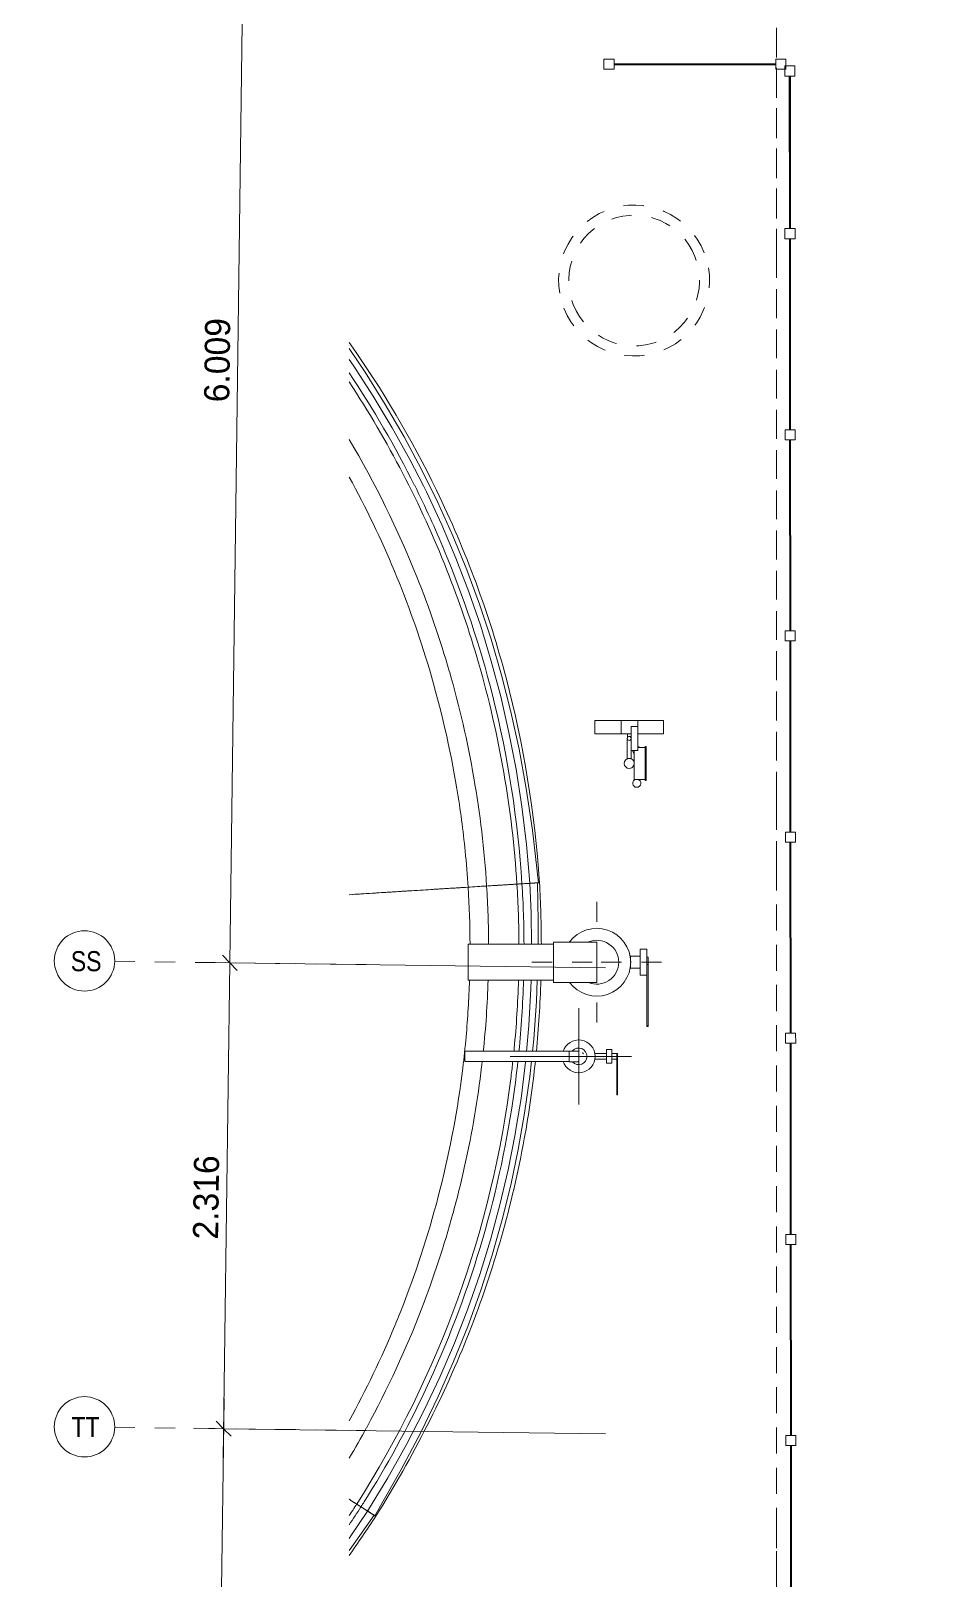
# Model space of a CAD drawing. Header units: metres. Extents: x 0.7 to 94.6, y -58.8 to 13.6.
# Drawn here: x 26.51 to 30.95, y -53.97 to -46.27 of the extents above; entities that cross this region are included whole.
import ezdxf

# ---------------------------------------------------------------- set-up
doc = ezdxf.new("R2010")
doc.units = ezdxf.units.M
for name, pattern in [('Dash', [0.006, 0.003, -0.003]), ('Grid Line', [0.022225, 0.0127, -0.003175, 0.003175, -0.003175]), ('Hidden', [0.007144, 0.004763, -0.002381])]:
    doc.linetypes.add(name, pattern=pattern)
for name, color, linetype, lineweight in [('A-ANNO-DIMS', 7, 'Continuous', 9), ('A-ANNO-DIMS-50', 7, 'Continuous', 9), ('A-FLOR-HRAL', 7, 'Continuous', 18), ('A-GLAZ-CWMG', 7, 'Continuous', 18), ('A-MASS', 7, 'Continuous', 18), ('C-TOPO', 7, 'Continuous', 18), ('P-SANR-FIXT', 7, 'Continuous', 18), ('P-SANR-FIXT-HDLN', 7, 'Dash', 18), ('S-GRID', 7, 'Continuous', 9), ('S-GRID-IDEN', 7, 'Continuous', 9)]:
    doc.layers.add(name, color=color, linetype=linetype, lineweight=lineweight)
doc.styles.add('Century Gothic', font='GOTHIC.TTF', dxfattribs={"height": 0.125})
doc.styles.add('Saira Condensed', font='SairaCondensed-Regular.ttf', dxfattribs={"height": 0.1})
doc.dimstyles.new('C_G_2_5mm', dxfattribs={"dimscale": 0.3048, "dimtxt": 0.130521, "dimasz": 0.246063, "dimexe": 0.492126, "dimexo": 0.328084, "dimgap": 0.016404, "dimtad": 1, "dimdec": 3, "dimrnd": 0.001, "dimzin": 0, "dimdsep": 46, "dimtxsty": 'Century Gothic', "dimblk1": 'OBLIQUE', "dimblk2": 'OBLIQUE', "dimsah": 1, "dimcen": 0.09, "dimdle": 0.492126, "dimazin": 2, "dimtfac": 1, "dimtdec": 4, "dimtix": 1, "dimtmove": 0, "dimatfit": 3, "dimfxl": 1, "dimtvp": 1, "dimtolj": 1, "dimtzin": 0, "dimarcsym": 2})

# ---------------------------------------------------------------- blocks, each defined once
blk = doc.blocks.new('M_Camara Circular - D_750 mm-361375-PLANTA TERRAZAS EXISTENTE -Actualización - Zona 02 - NAUX02')
at = {"layer": 'P-SANR-FIXT', "color": 254, "linetype": 'Hidden', "true_color": 0xcccccc}
for radius, start, end in [(0.375, 360, 180), (0.325, 360, 180), (0.375, 180, 360), (0.325, 180, 360)]:
    blk.add_arc((0, 0), radius, start, end, dxfattribs=at)
blk = doc.blocks.new('YADRAN_LASQUEMAS_ARQ_MO_000_SITIO_rvt-3-PLANTA TERRAZAS EXISTENTE -Actualización - Zona 02 - NAUX02')
at = {"layer": 'C-TOPO', "color": 254, "linetype": 'Hidden', "true_color": 0xcccccc}
for p, q in [((4.3969, -45.3054), (4.397, -47.357)), ((4.397, -47.357), (4.3969, -45.3054)), ((4.397, -47.357), (4.3971, -50.1003)), ((4.3971, -50.1003), (4.397, -47.357)), ((4.3971, -50.1003), (4.3971, -50.4454)), ((4.3971, -50.4454), (4.3971, -50.1003)), ((4.3971, -50.4454), (4.3972, -53.716)), ((4.3972, -53.716), (4.3971, -50.4454)), ((4.3972, -53.716), (4.3973, -56.5313)), ((4.3973, -56.5313), (4.3972, -53.716))]:
    blk.add_line(p, q, dxfattribs=at)
at = {"layer": 'P-SANR-FIXT', "color": 254, "linetype": 'Hidden', "lineweight": 18, "true_color": 0xcccccc, "rotation": 21.59000000000035}
blk.add_blockref('M_Camara Circular - D_750 mm-361375-PLANTA TERRAZAS EXISTENTE -Actualización - Zona 02 - NAUX02', (3.6894, -47.5139), dxfattribs=at)
blk = doc.blocks.new('M_Estanque-Terraza - M_Estanque-Terraza-V22-PLANTA TERRAZAS EXISTENTE -Actualización - Zona 02 - NAUX02')
at = {"layer": 'P-SANR-FIXT'}
for radius, start, end in [(5.1266, 308.30432, 320.10501), (5.1516, 313.31199, 320.5253), (4.9755, 308.57143, 317.35671), (4.8832, 303.29522, 315.45006), (5.1516, 309.375, 313.30562), (4.9755, 302.85714, 308.56937), (5.1516, 300.9375, 309.37073), (5.1266, 302.86246, 308.30162), (4.8832, 296.12903, 303.29402), (4.9755, 290.3534, 302.85126), (5.1266, 290.3534, 302.85714), (4.8832, 292.46086, 296.12279), (5.1516, 290.35358, 300.93729), (4.8832, 290.35348, 292.4597), (4.8832, 287.01365, 290.35294), (4.9755, 287.00899, 290.35286), (4.8832, 281.6129, 284.93332), (4.9755, 256.16867, 258.17923), (4.8832, 258.04019, 264.19355), (4.8832, 265.42991, 279.78132), (4.8832, 279.78716, 281.61266), (4.9755, 280.86163, 284.96676), (5.1266, 287.00146, 290.34763), (5.1516, 287.00021, 290.35304), (5.1516, 252.98271, 254.17564), (5.1266, 253.42062, 254.17553), (4.9755, 258.18491, 265.70738), (4.8832, 264.1941, 265.42269), (4.9755, 274.28571, 279.99782), (4.9755, 280, 280.3116), (5.1516, 254.17612, 254.50732), (5.1266, 254.17602, 279.64877), (5.1516, 254.50956, 261.5625), (4.9755, 265.71429, 271.42857), (4.9755, 271.43053, 274.28571), (5.1516, 281.0646, 285.02797), (5.1266, 281.21766, 285.01944), (5.1516, 278.4375, 280.5318), (5.1266, 279.65467, 280.50186), (5.1266, 281.03568, 281.21747), (5.1516, 261.56786, 278.43546)]:
    blk.add_arc((0, 0), radius, start, end, dxfattribs=at)
blk = doc.blocks.new('Circular Mullion - 5mm-V23-PLANTA TERRAZAS EXISTENTE -Actualización - Zona 02 - NAUX02')
at = {"layer": 'A-GLAZ-CWMG'}
for p, q in [((4.4682, -55.3058), (4.469, -56.2558)), ((4.4707, -55.3058), (4.4715, -56.2558)), ((4.474, -56.2558), (4.4732, -55.3058))]:
    blk.add_line(p, q, dxfattribs=at)
blk = doc.blocks.new('Circular Mullion - 5mm-2145302-PLANTA TERRAZAS EXISTENTE -Actualización - Zona 02 - NAUX02')
at = {"layer": 'A-GLAZ-CWMG'}
for p, q in [((4.4609, -46.4971), (4.4615, -47.2558)), ((4.4634, -46.4971), (4.464, -47.2558)), ((4.4665, -47.2558), (4.4659, -46.4971))]:
    blk.add_line(p, q, dxfattribs=at)
blk = doc.blocks.new('Rectangular Mullion - 50 x 50 mm-2128569-PLANTA TERRAZAS EXISTENTE -Actualización - Zona 02 - NAUX02')
at = {"layer": 'A-GLAZ-CWMG'}
for p, q in [((-0.025, -0.025), (-0.025, 0.025)), ((-0.025, 0.025), (0.025, 0.025)), ((0.025, 0.025), (0.025, -0.025)), ((0.025, -0.025), (-0.025, -0.025))]:
    blk.add_line(p, q, dxfattribs=at)
blk = doc.blocks.new('Quad Corner Mullion - 50x50 mm-2128573-PLANTA TERRAZAS EXISTENTE -Actualización - Zona 02 - NAUX02')
at = {"layer": 'A-GLAZ-CWMG'}
for p, q in [((-0.025, -0.025), (-0.025, 0.025)), ((-0.025, 0.025), (0.025, 0.025)), ((0.025, 0.025), (0.025, -0.025)), ((0.025, -0.025), (-0.025, -0.025))]:
    blk.add_line(p, q, dxfattribs=at)
blk = doc.blocks.new('Quad Corner Mullion - 50x50 mm-2128574-PLANTA TERRAZAS EXISTENTE -Actualización - Zona 02 - NAUX02')
at = {"layer": 'A-GLAZ-CWMG'}
for p, q in [((0.025, 0.025), (-0.025, 0.025)), ((-0.025, 0.025), (-0.025, -0.025)), ((0.025, -0.025), (0.025, 0.025)), ((-0.025, -0.025), (0.025, -0.025))]:
    blk.add_line(p, q, dxfattribs=at)
blk = doc.blocks.new('Circular Mullion - 5mm-2145416-PLANTA TERRAZAS EXISTENTE -Actualización - Zona 02 - NAUX02')
at = {"layer": 'A-GLAZ-CWMG'}
for p, q in [((4.3937, -46.4362), (3.5898, -46.4362)), ((3.5898, -46.4387), (4.3937, -46.4387)), ((3.5898, -46.4412), (4.3937, -46.4412))]:
    blk.add_line(p, q, dxfattribs=at)
blk = doc.blocks.new('M_Tuberia Alimentación-01 - M_Tuberia Alimentación-01-V26-PLANTA TERRAZAS EXISTENTE -Actualización - Zona 02 - NAUX02')
at = {"layer": 'P-SANR-FIXT'}
for p, q in [((-0.2485, 0.3201), (-0.2551, 0.3201)), ((-0.2551, 0.3201), (-0.2551, 0.3169)), ((-0.2551, 0.0118), (-0.2551, 0.3169)), ((-0.2485, 0.3169), (-0.2551, 0.3169)), ((-0.2485, 0.3169), (-0.2485, 0.3201)), ((-0.2485, 0.3169), (-0.2485, 0.0647)), ((0.2154, 0.1), (0.1059, 0.1)), ((0.2154, 0), (0.2154, 0.1)), ((0.4208, 0.09), (0.2154, 0.09)), ((0.6388, 0.09), (0.4208, 0.09)), ((0.6388, 0.09), (0.6388, 0.0779)), ((0.6388, 0.0779), (0.6388, 0)), ((-0.2551, 0.0118), (-0.2551, -0.0249)), ((-0.2551, 0.0118), (-0.2485, 0.0118)), ((-0.2162, 0.0647), (-0.2485, 0.0647)), ((-0.2485, 0), (-0.2485, 0.0647)), ((-0.2485, -0.0647), (-0.2485, 0)), ((-0.2162, 0.0647), (-0.2162, 0)), ((-0.1681, 0.0296), (-0.2162, 0.0296)), ((-0.1681, 0.0296), (-0.1681, 0.0028)), ((0.2154, -0.1), (0.2154, 0)), ((-0.2551, -0.025), (-0.2485, -0.025)), ((-0.2485, -0.0647), (-0.2162, -0.0647)), ((-0.2162, 0), (-0.2162, -0.0647)), ((-0.2162, -0.0296), (-0.1681, -0.0296)), ((-0.1681, -0.0028), (-0.1681, -0.0296)), ((0.6388, 0), (0.6388, -0.0806)), ((0.1059, -0.1), (0.2154, -0.1)), ((0.2154, -0.09), (0.4323, -0.09)), ((0.4323, -0.09), (0.6388, -0.09)), ((0.6388, -0.0806), (0.6388, -0.09))]:
    blk.add_line(p, q, dxfattribs=at)
at = {"layer": 'P-SANR-FIXT', "flags": 128}
for points in [[(0.1059, 0.1), (0.0767, 0.1), (0.0498, 0.1), (0.0272, 0.1), (0.0107, 0.1), (0.0016, 0.1), (0, 0.1)], [(0, -0.1), (0.0041, -0.1), (0.0161, -0.1), (0.0351, -0.1), (0.0595, -0.1), (0.0876, -0.1), (0.1059, -0.1)]]:
    blk.add_lwpolyline(points, dxfattribs=at)
at = {"layer": 'P-SANR-FIXT'}
for radius, start, end in [(0.1685, 36.77127, 180), (0.109, 67.6774, 180), (0.1685, 180, 323.22873), (0.109, 180, 292.29435)]:
    blk.add_arc((0, 0), radius, start, end, dxfattribs=at)
at = {"layer": 'P-SANR-FIXT-HDLN'}
for p, q in [((0, 0), (0, 0.301)), ((0.3222, 0), (0, 0)), ((-0.3222, 0), (0, 0)), ((0, 0), (0, -0.301))]:
    blk.add_line(p, q, dxfattribs=at)
blk = doc.blocks.new('M_Tuberia Alimentación-02 - M_Tuberia Alimentación-02-V27-PLANTA TERRAZAS EXISTENTE -Actualización - Zona 02 - NAUX02')
at = {"layer": 'P-SANR-FIXT'}
for p, q in [((0, 0), (0, 0.239)), ((-0.1897, 0.1905), (-0.1934, 0.1905)), ((-0.1934, 0.1905), (-0.1934, 0.186)), ((-0.1934, 0.1905), (-0.1934, 0.1903)), ((-0.1934, 0), (-0.1934, 0.186)), ((-0.1897, 0.1903), (-0.1897, 0.1905)), ((-0.1897, 0.186), (-0.1897, 0.1905)), ((-0.1897, 0.186), (-0.1897, 0)), ((-0.2622, 0), (0.2665, 0)), ((-0.1934, 0), (-0.1934, -0.0139)), ((-0.1934, 0), (-0.1897, 0)), ((-0.165, 0.0139), (-0.1897, 0.0139)), ((-0.1897, -0.0092), (-0.1897, 0)), ((-0.1384, 0.0338), (-0.165, 0.0338)), ((-0.165, 0), (-0.165, 0.0338)), ((-0.1384, 0), (-0.1384, 0.0338)), ((-0.0786, 0.0139), (-0.1384, 0.0139)), ((0.0474, 0.0264), (0.0421, 0.0264)), ((0.0474, 0), (0.0474, 0.0264)), ((0.2607, 0.025), (0.0474, 0.025)), ((0.5661, 0.025), (0.2607, 0.025)), ((0.5661, 0), (0.5661, 0.025)), ((-0.1934, -0.0139), (-0.1897, -0.0139)), ((-0.1897, -0.0093), (-0.1897, -0.0098)), ((-0.1897, -0.0139), (-0.1897, -0.0099)), ((-0.1897, -0.0139), (-0.165, -0.0139)), ((-0.165, -0.0338), (-0.165, 0)), ((-0.165, -0.0338), (-0.1384, -0.0338)), ((-0.1384, -0.0338), (-0.1384, 0)), ((-0.1384, -0.0139), (-0.0786, -0.0139)), ((0, 0), (0, -0.239)), ((0.0421, -0.0264), (0.0474, -0.0264)), ((0.0474, -0.0264), (0.0474, 0)), ((0.0474, -0.025), (0.2542, -0.025)), ((0.2542, -0.025), (0.3301, -0.025)), ((0.2665, 0), (0.3415, 0)), ((0.3305, -0.025), (0.5661, -0.025)), ((0.5661, -0.025), (0.5661, 0))]:
    blk.add_line(p, q, dxfattribs=at)
at = {"layer": 'P-SANR-FIXT', "flags": 128}
for points in [[(0.0421, 0.0264), (0.0241, 0.0264), (0.0095, 0.0264), (0.0012, 0.0264), (0, 0.0264)], [(0, -0.0264), (0.0041, -0.0264), (0.0155, -0.0264), (0.032, -0.0264), (0.0421, -0.0264)]]:
    blk.add_lwpolyline(points, dxfattribs=at)
at = {"layer": 'P-SANR-FIXT'}
for radius, start, end in [(0.0814, 17.1838, 180), (0.0814, 180, 342.8162), (0.0411, 41.67623, 180), (0.0411, 180, 318.32959), (0.0264, 210, 225)]:
    blk.add_arc((0, 0), radius, start, end, dxfattribs=at)
blk = doc.blocks.new('M_Tuberia Control-01 - M_Tuberia Control-01-V28-PLANTA TERRAZAS EXISTENTE -Actualización - Zona 02 - NAUX02')
at = {"layer": 'P-SANR-FIXT'}
for p, q in [((0.1475, 0.1709), (0.2138, 0.1709)), ((0.1475, 0.1709), (0.1475, 0.0401)), ((0.2138, 0.0401), (0.2138, 0.1709)), ((0.1244, 0.01), (0.0229, 0.01)), ((0.1475, 0.0089), (0.129, 0.0089)), ((0.1475, 0.0401), (0.2138, 0.0401)), ((0.1475, 0.0401), (0.1475, -0.0103)), ((0.2138, 0.0401), (0.2138, -0.0423)), ((-0.0795, -0.025), (0.0646, -0.025)), ((-0.0795, -0.0784), (-0.0795, -0.025)), ((0.0229, -0.01), (0.1244, -0.01)), ((0.0646, -0.0103), (0.1841, -0.0103)), ((0.0646, -0.0103), (0.0646, -0.0423)), ((0.1841, -0.0423), (0.0646, -0.0423)), ((0.0795, -0.0423), (0.0795, -0.0784)), ((0.1475, -0.0423), (0.1475, -0.1709)), ((0.1841, -0.0423), (0.1841, -0.0103)), ((0.2138, -0.0423), (0.1841, -0.0423)), ((0.2138, -0.1709), (0.2138, -0.0423)), ((-0.0845, -0.0784), (0.0845, -0.0784)), ((-0.0845, -0.0784), (-0.0845, -0.0836)), ((0.0845, -0.0836), (-0.0845, -0.0836)), ((0.0845, -0.0836), (0.0845, -0.0784)), ((0.2138, -0.1709), (0.1475, -0.1709))]:
    blk.add_line(p, q, dxfattribs=at)
for centre, radius, start, end in [((0, 0), 0.025, 360, 180), ((0, 0), 0.025, 180, 360), ((0.1244, 0), 0.01, 360, 180), ((0.1244, 0), 0.01, 180, 360), ((-0.099, -0.0375), 0.02, 10.93256, 180), ((-0.099, -0.0375), 0.02, 180, 349.06744), ((0.0646, -0.0375), 0.02, 90, 140.9467), ((0.0646, -0.0375), 0.02, 318.24596, 345)]:
    blk.add_arc(centre, radius, start, end, dxfattribs=at)
for points, knots in [([(0.025, 0), (0.025, 0.0008), (0.0249, 0.0023), (0.0245, 0.0051), (0.0239, 0.0073), (0.0234, 0.0088), (0.0232, 0.0094), (0.023, 0.0097), (0.0229, 0.0099), (0.0229, 0.01), (0.0229, 0.01)], [0, 0, 0, 0, 0.142857, 0.285714, 0.571429, 0.678571, 0.785714, 0.839286, 0.892857, 1, 1, 1, 1]), ([(0.1171, 0.0069), (0.1172, 0.007), (0.1175, 0.0073), (0.118, 0.0078), (0.1186, 0.0082), (0.1192, 0.0086), (0.1198, 0.0089), (0.1209, 0.0094), (0.1224, 0.0099), (0.1237, 0.01), (0.1244, 0.01)], [0.4285714, 0.4285714, 0.4285714, 0.4285714, 0.4642857, 0.5, 0.5714286, 0.6071429, 0.6428571, 0.7142857, 0.8571429, 1, 1, 1, 1]), ([(0.1307, 0.0077), (0.1306, 0.0078), (0.1305, 0.0079), (0.1302, 0.0081), (0.1299, 0.0084), (0.1295, 0.0086), (0.1293, 0.0087), (0.1293, 0.0087), (0.1292, 0.0087)], [0.3333333, 0.3333333, 0.3333333, 0.3333333, 0.3472222, 0.3611111, 0.3888889, 0.4166667, 0.4305556, 0.4444444, 0.4444444, 0.4444444, 0.4444444]), ([(0.0229, -0.01), (0.0229, -0.01), (0.023, -0.0098), (0.0234, -0.0088), (0.0242, -0.0067), (0.0248, -0.0034), (0.025, -0.0012), (0.025, 0)], [0, 0, 0, 0, 0.142857, 0.285714, 0.571429, 0.785714, 1, 1, 1, 1]), ([(0.1244, -0.01), (0.1237, -0.01), (0.1224, -0.0099), (0.1209, -0.0094), (0.1198, -0.0089), (0.1192, -0.0086), (0.1189, -0.0084), (0.1188, -0.0083)], [0, 0, 0, 0, 0.1428571, 0.2857143, 0.3571429, 0.3928571, 0.4285714, 0.4285714, 0.4285714, 0.4285714]), ([(0.1291, -0.0088), (0.1291, -0.0088), (0.1292, -0.0088), (0.1293, -0.0087), (0.1296, -0.0085), (0.13, -0.0082), (0.1304, -0.008), (0.1307, -0.0077), (0.1309, -0.0076), (0.1309, -0.0075)], [0.3333333, 0.3333333, 0.3333333, 0.3333333, 0.34375, 0.3541667, 0.375, 0.4166667, 0.4583333, 0.4791667, 0.5, 0.5, 0.5, 0.5]), ([(0.1319, -0.0066), (0.132, -0.0065), (0.1321, -0.0063), (0.1323, -0.0061), (0.1324, -0.0059), (0.1325, -0.0058)], [0.59809348, 0.59809348, 0.59809348, 0.59809348, 0.625, 0.64583333, 0.66666667, 0.66666667, 0.66666667, 0.66666667]), ([(0.1333, -0.0044), (0.1334, -0.0043), (0.1335, -0.0041), (0.1336, -0.0038), (0.1337, -0.0036)], [0.77873634, 0.77873634, 0.77873634, 0.77873634, 0.79166667, 0.83333333, 0.83333333, 0.83333333, 0.83333333])]:
    blk.add_open_spline(points, degree=3, knots=knots, dxfattribs=at)
for points in [[(0.1324, 0.0059), (0.1323, 0.0061), (0.1321, 0.0064), (0.1319, 0.0066)], [(0.1338, 0.0033), (0.1337, 0.0035), (0.1336, 0.0038), (0.1335, 0.004)], [(0.1188, -0.0083), (0.1186, -0.0082), (0.1183, -0.008), (0.1179, -0.0076), (0.1175, -0.0073), (0.1172, -0.007), (0.1171, -0.0069)], [(0.1342, -0.0019), (0.1342, -0.0016), (0.1343, -0.0014), (0.1343, -0.0011)]]:
    blk.add_open_spline(points, degree=3, dxfattribs=at)
blk = doc.blocks.new('Top Rail Type - Top Rail_Internal_-2402070-PLANTA TERRAZAS EXISTENTE -Actualización - Zona 02 - NAUX02')
at = {"layer": 'A-FLOR-HRAL'}
for p, q in [((-11.5875, -43.7528), (-11.5918, -43.7511)), ((-13.8287, -49.3304), (-13.8244, -49.3321))]:
    blk.add_line(p, q, dxfattribs=at)
blk = doc.blocks.new('Top Rail Type - Top Rail_Internal_-V50-PLANTA TERRAZAS EXISTENTE -Actualización - Zona 02 - NAUX02')
at = {"layer": 'A-FLOR-HRAL'}
for p, q in [((-13.8266, -49.2775), (-11.6269, -43.791)), ((-13.7894, -49.2922), (-11.5897, -43.8057)), ((-11.6246, -43.7854), (-11.6082, -43.7445)), ((-11.6082, -43.7445), (-11.5711, -43.7594)), ((-11.5874, -43.8002), (-11.5711, -43.7594)), ((-13.8451, -49.3238), (-13.8288, -49.2831)), ((-13.8451, -49.3238), (-13.8268, -49.3312)), ((-13.8266, -49.3313), (-13.808, -49.3387)), ((-13.808, -49.3387), (-13.7916, -49.2978))]:
    blk.add_line(p, q, dxfattribs=at)
blk = doc.blocks.new('Grid - 3mm-1144979-PLANTA TERRAZAS EXISTENTE -Actualización - Zona 02 - NAUX02')
at = {"layer": 'S-GRID-IDEN'}
blk.add_circle((0, 0), 0.003, dxfattribs=at)
blk = doc.blocks.new('DIMBLOCK10-PLANTA TERRAZAS EXISTENTE -Actualización - Zona 02 - NAUX02')
at = {"layer": 'A-ANNO-DIMS-50'}
for p, q in [((27.5759, -44.8971), (27.426, -44.8951)), ((27.5759, -44.8971), (27.4961, -50.9059)), ((27.5759, -44.8971), (29.3636, -44.9209)), ((27.4961, -50.9059), (27.3461, -50.9039)), ((27.4961, -50.9059), (29.3636, -50.9308))]:
    blk.add_line(p, q, dxfattribs=at)
at = {"layer": 'A-ANNO-DIMS-50', "lineweight": 35}
for p, q in [((27.5759, -44.8971), (27.5389, -44.8591)), ((27.5759, -44.8971), (27.6129, -44.9351)), ((27.4961, -50.9059), (27.4591, -50.8679)), ((27.4961, -50.9059), (27.5331, -50.9439))]:
    blk.add_line(p, q, dxfattribs=at)
at = {"layer": 'A-ANNO-DIMS-50', "color": 0, "insert": (27.3679, -48.1179), "char_height": 0.125, "width": 0.52457, "attachment_point": 1, "rotation": 89.23835, "line_spacing_factor": 0.984502, "style": 'Century Gothic'}
blk.add_mtext('6.009', dxfattribs=at)
blk = doc.blocks.new('_Oblique')
at = {"color": 0, "linetype": 'ByBlock', "lineweight": -2}
blk.add_line((-0.5, -0.5), (0.5, 0.5), dxfattribs=at)
blk = doc.blocks.new('DIMBLOCK11-PLANTA TERRAZAS EXISTENTE -Actualización - Zona 02 - NAUX02')
at = {"layer": 'A-ANNO-DIMS-50'}
for p, q in [((27.4961, -50.9059), (27.3461, -50.9039)), ((27.4961, -50.9059), (27.4633, -53.3718)), ((27.4961, -50.9059), (29.3636, -50.9308)), ((27.4653, -53.2218), (27.3153, -53.2198)), ((27.4653, -53.2218), (29.3636, -53.247))]:
    blk.add_line(p, q, dxfattribs=at)
at = {"layer": 'A-ANNO-DIMS-50', "lineweight": 35}
for p, q in [((27.4961, -50.9059), (27.4591, -50.8679)), ((27.4961, -50.9059), (27.5331, -50.9439)), ((27.4653, -53.2218), (27.4283, -53.1838)), ((27.4653, -53.2218), (27.5023, -53.2598))]:
    blk.add_line(p, q, dxfattribs=at)
at = {"layer": 'A-ANNO-DIMS-50', "color": 0, "insert": (27.3126, -52.2802), "char_height": 0.125, "width": 0.52457, "attachment_point": 1, "rotation": 89.23835, "line_spacing_factor": 0.984502, "style": 'Century Gothic'}
blk.add_mtext('2.316', dxfattribs=at)
blk = doc.blocks.new('DIMBLOCK13-PLANTA TERRAZAS EXISTENTE -Actualización - Zona 02 - NAUX02')
at = {"layer": 'A-ANNO-DIMS-50'}
for p, q in [((27.4673, -53.0718), (27.4321, -55.7169)), ((27.4653, -53.2218), (27.3153, -53.2198)), ((27.4653, -53.2218), (29.3636, -53.247)), ((27.4341, -55.567), (27.2841, -55.565)), ((27.4341, -55.567), (29.3636, -55.5926))]:
    blk.add_line(p, q, dxfattribs=at)
at = {"layer": 'A-ANNO-DIMS-50', "lineweight": 35}
for p, q in [((27.4653, -53.2218), (27.4283, -53.1838)), ((27.4653, -53.2218), (27.5023, -53.2598)), ((27.4341, -55.567), (27.3971, -55.529)), ((27.4341, -55.567), (27.4711, -55.605))]:
    blk.add_line(p, q, dxfattribs=at)
at = {"layer": 'A-ANNO-DIMS-50', "color": 0, "insert": (27.2816, -54.6107), "char_height": 0.125, "width": 0.52457, "attachment_point": 1, "rotation": 89.23835, "line_spacing_factor": 0.984502, "style": 'Century Gothic'}
blk.add_mtext('2.345', dxfattribs=at)

msp = doc.modelspace()

# ---------------------------------------------------------------- linework, layer by layer
at = {"layer": 'A-MASS', "color": 253, "true_color": 0xaaaaaa}
for p, q in [((28.987, -50.5104), (28.9702, -50.3179)), ((28.9934, -50.6592), (28.987, -50.5105)), ((28.9954, -50.8142), (28.9934, -50.6595)), ((28.1805, -53.6313), (28.2806, -53.466)), ((28.0979, -53.755), (28.1806, -53.6313)), ((28.0886, -53.7681), (28.0977, -53.7553))]:
    msp.add_line(p, q, dxfattribs=at)
at = {"layer": 'A-MASS', "color": 253, "true_color": 0xaaaaaa, "flags": 128}
for points in [[(29.0302, -50.5077), (29.0001, -50.2459), (28.9693, -50.0386), (28.9338, -49.8443), (28.893, -49.6573), (28.8468, -49.4753), (28.7949, -49.2974), (28.7374, -49.123), (28.6742, -48.9516), (28.6051, -48.783), (28.5302, -48.6167), (28.4492, -48.4526), (28.362, -48.2903), (28.2684, -48.1293), (28.1678, -47.969), (28.0886, -47.8514)], [(28.1419, -47.986), (28.1085, -47.9346), (28.0886, -47.9061)], [(28.4579, -48.5345), (28.3914, -48.4041), (28.3032, -48.2455), (28.209, -48.0891), (28.1423, -47.9866)], [(28.5496, -48.7281), (28.4735, -48.565), (28.4581, -48.5348)], [(28.9701, -50.3174), (28.9472, -50.1289), (28.9182, -49.9433), (28.8832, -49.761), (28.8423, -49.5818), (28.7955, -49.4055), (28.7428, -49.2322), (28.6843, -49.0616), (28.6199, -48.8936), (28.5497, -48.7283)], [(29.0277, -50.8142), (29.0287, -50.6998), (29.0256, -50.508)], [(28.9702, -51.347), (28.9818, -51.2176), (28.9919, -51.0336), (28.9928, -50.9916)], [(28.9996, -51.347), (29.006, -51.2851), (29.0195, -51.0964), (29.0236, -50.9916)], [(28.217, -53.6546), (28.3473, -53.4255), (28.4447, -53.24), (28.5308, -53.0622), (28.6083, -52.8872), (28.6784, -52.713), (28.7415, -52.5388), (28.798, -52.3641), (28.8482, -52.1884), (28.892, -52.0115), (28.9296, -51.8331), (28.9612, -51.6528), (28.9866, -51.4703), (28.9946, -51.3945)], [(28.9198, -51.7241), (28.9431, -51.5795), (28.9655, -51.3995), (28.966, -51.3945)], [(28.8796, -51.9344), (28.9144, -51.7578), (28.9198, -51.7244)], [(28.2809, -53.4655), (28.3736, -53.2999), (28.4598, -53.1329), (28.5392, -52.9651), (28.6119, -52.7963), (28.6782, -52.6264), (28.738, -52.4554), (28.7914, -52.2831), (28.8386, -52.1095), (28.8796, -51.9347)], [(28.0886, -53.8273), (28.1025, -53.8087), (28.2131, -53.6521)]]:
    msp.add_lwpolyline(points, dxfattribs=at)
at = {"layer": 'A-MASS', "color": 253, "true_color": 0xaaaaaa}
for points, knots in [([(29.0352, -50.5074), (29.0106, -50.1581), (28.9007, -49.4836), (28.5719, -48.5941), (28.2558, -48.0586), (28.0899, -47.8225)], [0, 0, 0, 0, 0.3076923, 0.6153846, 0.874233, 0.874233, 0.874233, 0.874233]), ([(28.8189, -50.521), (28.83, -50.5203), (28.8543, -50.5188), (28.8899, -50.5165), (28.9247, -50.5143), (28.9557, -50.5124), (28.9822, -50.5107), (28.9964, -50.5098), (29.0025, -50.5095)], [0.84984782, 0.84984782, 0.84984782, 0.84984782, 0.85714286, 0.86607143, 0.875, 0.88392857, 0.89285714, 0.90178571, 0.90178571, 0.90178571, 0.90178571]), ([(29.0018, -50.5095), (29.0015, -50.5096), (28.9953, -50.51), (28.9809, -50.5109), (28.9541, -50.5125), (28.9224, -50.5145), (28.8864, -50.5168), (28.8536, -50.5189), (28.8306, -50.5203), (28.8213, -50.5209), (28.819, -50.521)], [0.09860232, 0.09860232, 0.09860232, 0.09860232, 0.0990991, 0.10810811, 0.11711712, 0.12612613, 0.13513514, 0.14414414, 0.14864865, 0.15010532, 0.15010532, 0.15010532, 0.15010532]), ([(28.9871, -50.5105), (28.9871, -50.5105), (28.9875, -50.5104), (28.9899, -50.5103), (28.9945, -50.51), (28.9983, -50.5098), (29.0003, -50.5096)], [0.02881622, 0.02881622, 0.02881622, 0.02881622, 0.03153153, 0.03603604, 0.04054054, 0.04504505, 0.04504505, 0.04504505, 0.04504505]), ([(28.9871, -50.5104), (28.9874, -50.5104), (28.9889, -50.5103), (28.9932, -50.51), (28.9973, -50.5098), (28.9993, -50.5097)], [0.97346228, 0.97346228, 0.97346228, 0.97346228, 0.97767857, 0.98214286, 0.98549786, 0.98549786, 0.98549786, 0.98549786]), ([(28.9994, -50.5097), (28.9976, -50.5098), (28.9937, -50.5101), (28.9893, -50.5103), (28.9876, -50.5104), (28.9873, -50.5105)], [0.0149347, 0.0149347, 0.0149347, 0.0149347, 0.01801802, 0.02252252, 0.02702703, 0.02702703, 0.02702703, 0.02702703]), ([(28.9912, -50.5102), (28.9897, -50.5103), (28.9885, -50.5103), (28.9878, -50.5104), (28.9878, -50.5104)], [0.964285714, 0.964285714, 0.964285714, 0.964285714, 0.96875, 0.968884775, 0.968884775, 0.968884775, 0.968884775]), ([(28.9999, -50.5096), (28.9987, -50.5097), (28.9955, -50.5099), (28.9927, -50.5101), (28.9912, -50.5102)], [0.957384404, 0.957384404, 0.957384404, 0.957384404, 0.959821429, 0.964285714, 0.964285714, 0.964285714, 0.964285714]), ([(29.0256, -50.508), (29.0256, -50.508), (29.0241, -50.5081), (29.0178, -50.5085), (29.0095, -50.5091), (29.0044, -50.5094), (29.0018, -50.5095)], [0.07353106, 0.07353106, 0.07353106, 0.07353106, 0.08108108, 0.09009009, 0.09459459, 0.09860232, 0.09860232, 0.09860232, 0.09860232]), ([(29.0247, -50.5081), (29.0198, -50.5084), (29.0115, -50.5089), (29.0047, -50.5094), (29.002, -50.5095)], [0.003654989, 0.003654989, 0.003654989, 0.003654989, 0.009009009, 0.013479357, 0.013479357, 0.013479357, 0.013479357]), ([(29.0025, -50.5095), (29.0086, -50.5091), (29.0163, -50.5086), (29.0235, -50.5081), (29.0287, -50.5078), (29.0302, -50.5077), (29.0302, -50.5077)], [0.90178571, 0.90178571, 0.90178571, 0.90178571, 0.91071429, 0.91517857, 0.91964286, 0.92857143, 0.92857143, 0.92857143, 0.92857143]), ([(29.003, -50.5095), (29.0041, -50.5094), (29.0074, -50.5092), (29.0114, -50.5089), (29.014, -50.5088), (29.0147, -50.5087)], [0.047030091, 0.047030091, 0.047030091, 0.047030091, 0.04954955, 0.054054054, 0.055866329, 0.055866329, 0.055866329, 0.055866329]), ([(29.0144, -50.5087), (29.013, -50.5088), (29.0092, -50.509), (29.0053, -50.5093), (29.003, -50.5094)], [0.947977772, 0.947977772, 0.947977772, 0.947977772, 0.950892857, 0.955357143, 0.955357143, 0.955357143, 0.955357143]), ([(29.0147, -50.5087), (29.0158, -50.5087), (29.0185, -50.5085), (29.0219, -50.5083), (29.0245, -50.5081), (29.0253, -50.5081), (29.0255, -50.5081)], [0.05586633, 0.05586633, 0.05586633, 0.05586633, 0.05855856, 0.06306306, 0.06756757, 0.07207207, 0.07207207, 0.07207207, 0.07207207]), ([(29.0258, -50.508), (29.0249, -50.508), (29.0223, -50.5082), (29.0188, -50.5084), (29.0167, -50.5086)], [0.938571283, 0.938571283, 0.938571283, 0.938571283, 0.941964286, 0.946428571, 0.946428571, 0.946428571, 0.946428571]), ([(29.0302, -50.5077), (29.0301, -50.5077), (29.0296, -50.5077), (29.0282, -50.5078), (29.0275, -50.5079)], [0.928571429, 0.928571429, 0.928571429, 0.928571429, 0.933035714, 0.936321499, 0.936321499, 0.936321499, 0.936321499]), ([(28.0886, -50.567), (28.1081, -50.5657), (28.1667, -50.562), (28.2482, -50.5569), (28.3091, -50.5531), (28.3321, -50.5516)], [0.72336548, 0.72336548, 0.72336548, 0.72336548, 0.73214286, 0.75, 0.7611081, 0.7611081, 0.7611081, 0.7611081]), ([(28.331, -50.5517), (28.2961, -50.5539), (28.2166, -50.5589), (28.1346, -50.5641), (28.0887, -50.567)], [0.23607816, 0.23607816, 0.23607816, 0.23607816, 0.25225225, 0.27224458, 0.27224458, 0.27224458, 0.27224458]), ([(28.819, -50.521), (28.8143, -50.5213), (28.7952, -50.5225), (28.7461, -50.5256), (28.6674, -50.5306), (28.5656, -50.537), (28.4538, -50.544), (28.3738, -50.549), (28.331, -50.5517)], [0.15010532, 0.15010532, 0.15010532, 0.15010532, 0.15315315, 0.16216216, 0.18018018, 0.1981982, 0.21621622, 0.23607816, 0.23607816, 0.23607816, 0.23607816]), ([(28.3321, -50.5516), (28.3461, -50.5507), (28.3969, -50.5476), (28.482, -50.5422), (28.5842, -50.5358), (28.6806, -50.5297), (28.7554, -50.525), (28.8002, -50.5222), (28.8164, -50.5212), (28.8189, -50.521)], [0.7611081, 0.7611081, 0.7611081, 0.7611081, 0.76785714, 0.78571429, 0.80357143, 0.82142857, 0.83928571, 0.84821429, 0.84984782, 0.84984782, 0.84984782, 0.84984782]), ([(28.2213, -53.6573), (28.4076, -53.3608), (28.717, -52.7515), (28.9351, -51.9854), (29.001, -51.5246), (29.0146, -51.3949)], [0, 0, 0, 0, 0.3076923, 0.6153846, 0.7343041, 0.7343041, 0.7343041, 0.7343041]), ([(28.1931, -53.6393), (28.1928, -53.6391), (28.1876, -53.6358), (28.1754, -53.628), (28.1528, -53.6135), (28.126, -53.5964), (28.1037, -53.5822), (28.0909, -53.574), (28.0888, -53.5727)], [0.09861599, 0.09861599, 0.09861599, 0.09861599, 0.0990991, 0.10810811, 0.11711712, 0.12612613, 0.13513514, 0.13690179, 0.13690179, 0.13690179, 0.13690179]), ([(28.0889, -53.5727), (28.092, -53.5747), (28.1054, -53.5833), (28.1279, -53.5977), (28.1541, -53.6144), (28.1764, -53.6287), (28.1884, -53.6364), (28.1936, -53.6397)], [0.8634098, 0.8634098, 0.8634098, 0.8634098, 0.86607143, 0.875, 0.88392857, 0.89285714, 0.90178571, 0.90178571, 0.90178571, 0.90178571]), ([(28.1806, -53.6314), (28.1809, -53.6315), (28.1821, -53.6323), (28.1848, -53.634), (28.1865, -53.6351)], [0.97347967, 0.97347967, 0.97347967, 0.97347967, 0.977678571, 0.982142857, 0.982142857, 0.982142857, 0.982142857]), ([(28.191, -53.6379), (28.1895, -53.637), (28.1862, -53.6349), (28.1825, -53.6325), (28.1811, -53.6316), (28.1808, -53.6314)], [0.0149347, 0.0149347, 0.0149347, 0.0149347, 0.01801802, 0.02252252, 0.02702703, 0.02702703, 0.02702703, 0.02702703]), ([(28.1841, -53.6336), (28.1828, -53.6328), (28.1818, -53.6321), (28.1812, -53.6317), (28.1811, -53.6317)], [0.964285714, 0.964285714, 0.964285714, 0.964285714, 0.96875, 0.968971972, 0.968971972, 0.968971972, 0.968971972]), ([(28.1915, -53.6383), (28.1905, -53.6377), (28.1877, -53.6359), (28.1853, -53.6344), (28.1841, -53.6336)], [0.957374067, 0.957374067, 0.957374067, 0.957374067, 0.959821429, 0.964285714, 0.964285714, 0.964285714, 0.964285714]), ([(28.213, -53.652), (28.2133, -53.6522), (28.2122, -53.6515), (28.2065, -53.6479), (28.1995, -53.6434), (28.1952, -53.6407), (28.1931, -53.6393)], [0.07207207, 0.07207207, 0.07207207, 0.07207207, 0.08108108, 0.09009009, 0.09459459, 0.09861599, 0.09861599, 0.09861599, 0.09861599]), ([(28.2124, -53.6516), (28.2082, -53.649), (28.2012, -53.6445), (28.1955, -53.6408), (28.1932, -53.6393)], [0.00365499, 0.00365499, 0.00365499, 0.00365499, 0.009009009, 0.013486787, 0.013486787, 0.013486787, 0.013486787]), ([(28.1936, -53.6397), (28.1988, -53.643), (28.2053, -53.6471), (28.2114, -53.651), (28.2157, -53.6538), (28.217, -53.6546), (28.217, -53.6546)], [0.90178571, 0.90178571, 0.90178571, 0.90178571, 0.91071429, 0.91517857, 0.91964286, 0.92857143, 0.92857143, 0.92857143, 0.92857143]), ([(28.194, -53.6399), (28.195, -53.6405), (28.1977, -53.6423), (28.2011, -53.6444), (28.2033, -53.6458), (28.2039, -53.6462)], [0.047019958, 0.047019958, 0.047019958, 0.047019958, 0.04954955, 0.054054054, 0.055834497, 0.055834497, 0.055834497, 0.055834497]), ([(28.2037, -53.6461), (28.2024, -53.6453), (28.1992, -53.6433), (28.196, -53.6412), (28.194, -53.6399)], [0.948009462, 0.948009462, 0.948009462, 0.948009462, 0.950892857, 0.955357143, 0.955357143, 0.955357143, 0.955357143]), ([(28.21, -53.6501), (28.2087, -53.6493), (28.2066, -53.648), (28.2043, -53.6465), (28.2037, -53.6461)], [0.942459373, 0.942459373, 0.942459373, 0.942459373, 0.946428571, 0.948009462, 0.948009462, 0.948009462, 0.948009462]), ([(28.2039, -53.6462), (28.2048, -53.6468), (28.2071, -53.6482), (28.21, -53.6501), (28.2122, -53.6515), (28.2129, -53.6519), (28.213, -53.652)], [0.0558345, 0.0558345, 0.0558345, 0.0558345, 0.05855856, 0.06306306, 0.06756757, 0.07207207, 0.07207207, 0.07207207, 0.07207207]), ([(28.217, -53.6546), (28.2169, -53.6546), (28.2165, -53.6543), (28.2154, -53.6536), (28.2147, -53.6532)], [0.928571429, 0.928571429, 0.928571429, 0.928571429, 0.933035714, 0.936321499, 0.936321499, 0.936321499, 0.936321499])]:
    msp.add_open_spline(points, degree=3, knots=knots, dxfattribs=at)
for points in [[(28.9878, -50.5104), (28.9873, -50.5104), (28.987, -50.5104), (28.987, -50.5104)], [(28.987, -50.5104), (28.987, -50.5104), (28.987, -50.5104), (28.9871, -50.5104)], [(28.9873, -50.5105), (28.9871, -50.5105), (28.9871, -50.5105), (28.9871, -50.5105)], [(28.9998, -50.5096), (29.0003, -50.5096), (29.0008, -50.5096), (29.0014, -50.5095)], [(29.0014, -50.5096), (29.0009, -50.5096), (29.0004, -50.5096), (28.9999, -50.5097)], [(29.0024, -50.5095), (29.0018, -50.5095), (29.0012, -50.5095), (29.0006, -50.5096)], [(29.0009, -50.5096), (29.0014, -50.5096), (29.0019, -50.5095), (29.0025, -50.5095)], [(29.0019, -50.5095), (29.0046, -50.5093), (29.0075, -50.5091), (29.0108, -50.5089)], [(29.0112, -50.5089), (29.0152, -50.5086), (29.0198, -50.5084), (29.0247, -50.5081)], [(29.0167, -50.5086), (29.016, -50.5086), (29.0152, -50.5087), (29.0144, -50.5087)], [(29.0259, -50.508), (29.0255, -50.5081), (29.0251, -50.5081), (29.0247, -50.5081)], [(29.0247, -50.5081), (29.0251, -50.508), (29.0255, -50.508), (29.0259, -50.508)], [(29.0255, -50.5081), (29.0255, -50.5081), (29.0256, -50.508), (29.0256, -50.508)], [(29.0267, -50.5079), (29.0264, -50.5079), (29.0261, -50.508), (29.0258, -50.508)], [(29.0264, -50.5079), (29.0275, -50.5079), (29.0285, -50.5078), (29.0296, -50.5077)], [(29.0296, -50.5078), (29.0285, -50.5079), (29.0275, -50.5079), (29.0264, -50.508)], [(29.0352, -50.5074), (29.0333, -50.5076), (29.0314, -50.5077), (29.0296, -50.5078)], [(29.0296, -50.5077), (29.0314, -50.5076), (29.0333, -50.5075), (29.0352, -50.5074)], [(29.0441, -50.8144), (29.0439, -50.7128), (29.0409, -50.6105), (29.0352, -50.5074)], [(29.0194, -51.3473), (29.0307, -51.2298), (29.0381, -51.1113), (29.0417, -50.9918)], [(28.0889, -53.8523), (28.1341, -53.7886), (28.1782, -53.7236), (28.2213, -53.6573)], [(28.1808, -53.6314), (28.1805, -53.6312), (28.1806, -53.6313), (28.183, -53.6328), (28.1869, -53.6353), (28.1901, -53.6374), (28.1918, -53.6385)], [(28.1811, -53.6317), (28.1807, -53.6314), (28.1805, -53.6313), (28.1805, -53.6313)], [(28.1805, -53.6313), (28.1805, -53.6313), (28.1805, -53.6313), (28.1806, -53.6313)], [(28.1869, -53.6354), (28.1881, -53.6361), (28.1894, -53.637), (28.1909, -53.6379)], [(28.1927, -53.6391), (28.1923, -53.6388), (28.1918, -53.6385), (28.1914, -53.6382)], [(28.1914, -53.6382), (28.1918, -53.6385), (28.1922, -53.6388), (28.1927, -53.6391)], [(28.1935, -53.6396), (28.193, -53.6393), (28.1925, -53.639), (28.192, -53.6386)], [(28.1922, -53.6387), (28.1927, -53.639), (28.1931, -53.6393), (28.1936, -53.6396)], [(28.1931, -53.6394), (28.1954, -53.6408), (28.1978, -53.6424), (28.2006, -53.6441)], [(28.2009, -53.6443), (28.2044, -53.6466), (28.2082, -53.649), (28.2124, -53.6517)], [(28.2133, -53.6523), (28.2125, -53.6517), (28.2116, -53.6511), (28.2105, -53.6505)], [(28.2134, -53.6523), (28.2131, -53.652), (28.2127, -53.6518), (28.2124, -53.6516)], [(28.2124, -53.6517), (28.2127, -53.6519), (28.2131, -53.6521), (28.2134, -53.6523)], [(28.214, -53.6527), (28.2138, -53.6526), (28.2136, -53.6524), (28.2133, -53.6523)], [(28.2165, -53.6543), (28.2156, -53.6537), (28.2147, -53.6531), (28.2138, -53.6525)], [(28.2138, -53.6526), (28.2147, -53.6531), (28.2156, -53.6537), (28.2165, -53.6543)], [(28.2213, -53.6573), (28.2196, -53.6563), (28.2181, -53.6552), (28.2165, -53.6543)], [(28.2165, -53.6543), (28.2181, -53.6553), (28.2196, -53.6563), (28.2213, -53.6573)]]:
    msp.add_open_spline(points, degree=3, dxfattribs=at)
at = {"layer": 'S-GRID', "color": 8, "linetype": 'Grid Line', "true_color": 0x808080}
for p, q in [((26.9238, -50.8983), (28.1737, -50.9149)), ((26.9238, -53.2146), (28.1737, -53.2312))]:
    msp.add_line(p, q, dxfattribs=at)

# ---------------------------------------------------------------- block references
at = {"lineweight": 5}
msp.add_blockref('YADRAN_LASQUEMAS_ARQ_MO_000_SITIO_rvt-3-PLANTA TERRAZAS EXISTENTE -Actualización - Zona 02 - NAUX02', (25.8156, 0), dxfattribs=at)
at = {"layer": 'A-FLOR-HRAL', "rotation": 21.59000000000035}
for name in ['Top Rail Type - Top Rail_Internal_-V50-PLANTA TERRAZAS EXISTENTE -Actualización - Zona 02 - NAUX02', 'Top Rail Type - Top Rail_Internal_-2402070-PLANTA TERRAZAS EXISTENTE -Actualización - Zona 02 - NAUX02']:
    msp.add_blockref(name, (25.8156, 0), dxfattribs=at)
at = {"layer": 'A-GLAZ-CWMG', "extrusion": (0, 0, -1)}
msp.add_blockref('Quad Corner Mullion - 50x50 mm-2128573-PLANTA TERRAZAS EXISTENTE -Actualización - Zona 02 - NAUX02', (-29.3804, -46.4387), dxfattribs=at)
at = {"layer": 'A-GLAZ-CWMG'}
for name, p in [('Circular Mullion - 5mm-2145416-PLANTA TERRAZAS EXISTENTE -Actualización - Zona 02 - NAUX02', (25.8156, 0)), ('Quad Corner Mullion - 50x50 mm-2128574-PLANTA TERRAZAS EXISTENTE -Actualización - Zona 02 - NAUX02', (30.2343, -46.4387)), ('Circular Mullion - 5mm-2145302-PLANTA TERRAZAS EXISTENTE -Actualización - Zona 02 - NAUX02', (25.8156, 0)), ('Circular Mullion - 5mm-V23-PLANTA TERRAZAS EXISTENTE -Actualización - Zona 02 - NAUX02', (25.809, 8)), ('Circular Mullion - 5mm-V23-PLANTA TERRAZAS EXISTENTE -Actualización - Zona 02 - NAUX02', (25.8098, 7)), ('Circular Mullion - 5mm-V23-PLANTA TERRAZAS EXISTENTE -Actualización - Zona 02 - NAUX02', (25.8107, 6)), ('Circular Mullion - 5mm-V23-PLANTA TERRAZAS EXISTENTE -Actualización - Zona 02 - NAUX02', (25.8115, 5)), ('Circular Mullion - 5mm-V23-PLANTA TERRAZAS EXISTENTE -Actualización - Zona 02 - NAUX02', (25.8123, 4)), ('Circular Mullion - 5mm-V23-PLANTA TERRAZAS EXISTENTE -Actualización - Zona 02 - NAUX02', (25.8131, 3)), ('Circular Mullion - 5mm-V23-PLANTA TERRAZAS EXISTENTE -Actualización - Zona 02 - NAUX02', (25.814, 2))]:
    msp.add_blockref(name, p, dxfattribs=at)
at = {"layer": 'A-GLAZ-CWMG', "extrusion": (0, 0, -1), "rotation": 89.95267978441845}
for name, p in [('Quad Corner Mullion - 50x50 mm-2128573-PLANTA TERRAZAS EXISTENTE -Actualización - Zona 02 - NAUX02', (-30.279, -46.4721)), ('Rectangular Mullion - 50 x 50 mm-2128569-PLANTA TERRAZAS EXISTENTE -Actualización - Zona 02 - NAUX02', (-30.2797, -47.2808)), ('Rectangular Mullion - 50 x 50 mm-2128569-PLANTA TERRAZAS EXISTENTE -Actualización - Zona 02 - NAUX02', (-30.2805, -48.2808)), ('Rectangular Mullion - 50 x 50 mm-2128569-PLANTA TERRAZAS EXISTENTE -Actualización - Zona 02 - NAUX02', (-30.2813, -49.2808)), ('Rectangular Mullion - 50 x 50 mm-2128569-PLANTA TERRAZAS EXISTENTE -Actualización - Zona 02 - NAUX02', (-30.2822, -50.2808)), ('Rectangular Mullion - 50 x 50 mm-2128569-PLANTA TERRAZAS EXISTENTE -Actualización - Zona 02 - NAUX02', (-30.283, -51.2808)), ('Rectangular Mullion - 50 x 50 mm-2128569-PLANTA TERRAZAS EXISTENTE -Actualización - Zona 02 - NAUX02', (-30.2838, -52.2808)), ('Rectangular Mullion - 50 x 50 mm-2128569-PLANTA TERRAZAS EXISTENTE -Actualización - Zona 02 - NAUX02', (-30.2846, -53.2808))]:
    msp.add_blockref(name, p, dxfattribs=at)
at = {"layer": 'P-SANR-FIXT'}
for name, p, rotation in [('M_Estanque-Terraza - M_Estanque-Terraza-V22-PLANTA TERRAZAS EXISTENTE -Actualización - Zona 02 - NAUX02', (23.8065, -50.8364), 73.24666728622229), ('M_Tuberia Control-01 - M_Tuberia Control-01-V28-PLANTA TERRAZAS EXISTENTE -Actualización - Zona 02 - NAUX02', (29.481, -49.9143), 89.99999999999886), ('M_Tuberia Alimentación-01 - M_Tuberia Alimentación-01-V26-PLANTA TERRAZAS EXISTENTE -Actualización - Zona 02 - NAUX02', (29.3196, -50.9028), 180), ('M_Tuberia Alimentación-02 - M_Tuberia Alimentación-02-V27-PLANTA TERRAZAS EXISTENTE -Actualización - Zona 02 - NAUX02', (29.23, -51.3708), 180)]:
    msp.add_blockref(name, p, dxfattribs=dict(at, rotation=rotation))
at = {"layer": 'S-GRID-IDEN', "xscale": 49.99999999999999, "yscale": 49.99999999999999, "zscale": 49.99999999999999, "rotation": 269.2383472817106}
for p in [(26.7739, -50.8963), (26.7739, -53.2126)]:
    msp.add_blockref('Grid - 3mm-1144979-PLANTA TERRAZAS EXISTENTE -Actualización - Zona 02 - NAUX02', p, dxfattribs=at)

# ---------------------------------------------------------------- texts
at = {"layer": 'S-GRID-IDEN', "char_height": 0.1, "attachment_point": 1, "style": 'Saira Condensed'}
for s, insert, width in [('SS', (26.7057, -50.8476), 0.160337), ('TT', (26.7089, -53.1639), 0.152321)]:
    msp.add_mtext(s, dxfattribs=dict(at, insert=insert, width=width))

# ---------------------------------------------------------------- dimensions: what is measured, and where the dimension line sits
at = {"layer": 'A-ANNO-DIMS'}
for base, p1, p2, override, picture, middle in [((27.4961, -50.9059), (29.4636, -44.9222), (29.4636, -50.9321), {"dimpost": '<>', "dimfxl": 6.009884}, 'DIMBLOCK10-PLANTA TERRAZAS EXISTENTE -Actualización - Zona 02 - NAUX02', (27.4654, -47.9006)), ((27.4653, -53.2218), (29.4636, -50.9321), (29.4636, -53.2484), {"dimpost": '<>', "dimfxl": 2.316278}, 'DIMBLOCK11-PLANTA TERRAZAS EXISTENTE -Actualización - Zona 02 - NAUX02', (27.41, -52.0629)), ((27.4341, -55.567), (29.4636, -53.2484), (29.4636, -55.5939), {"dimpost": '<>', "dimfxl": 2.345575}, 'DIMBLOCK13-PLANTA TERRAZAS EXISTENTE -Actualización - Zona 02 - NAUX02', (27.379, -54.3934))]:
    dim = msp.add_linear_dim(base=base, p1=p1, p2=p2, angle=89.23835, dimstyle='C_G_2_5mm', override=override, dxfattribs=at)
    dim.commit()
    dim.dimension.update_dxf_attribs({"geometry": picture, "text_midpoint": middle})

doc.saveas('drawing.dxf')
